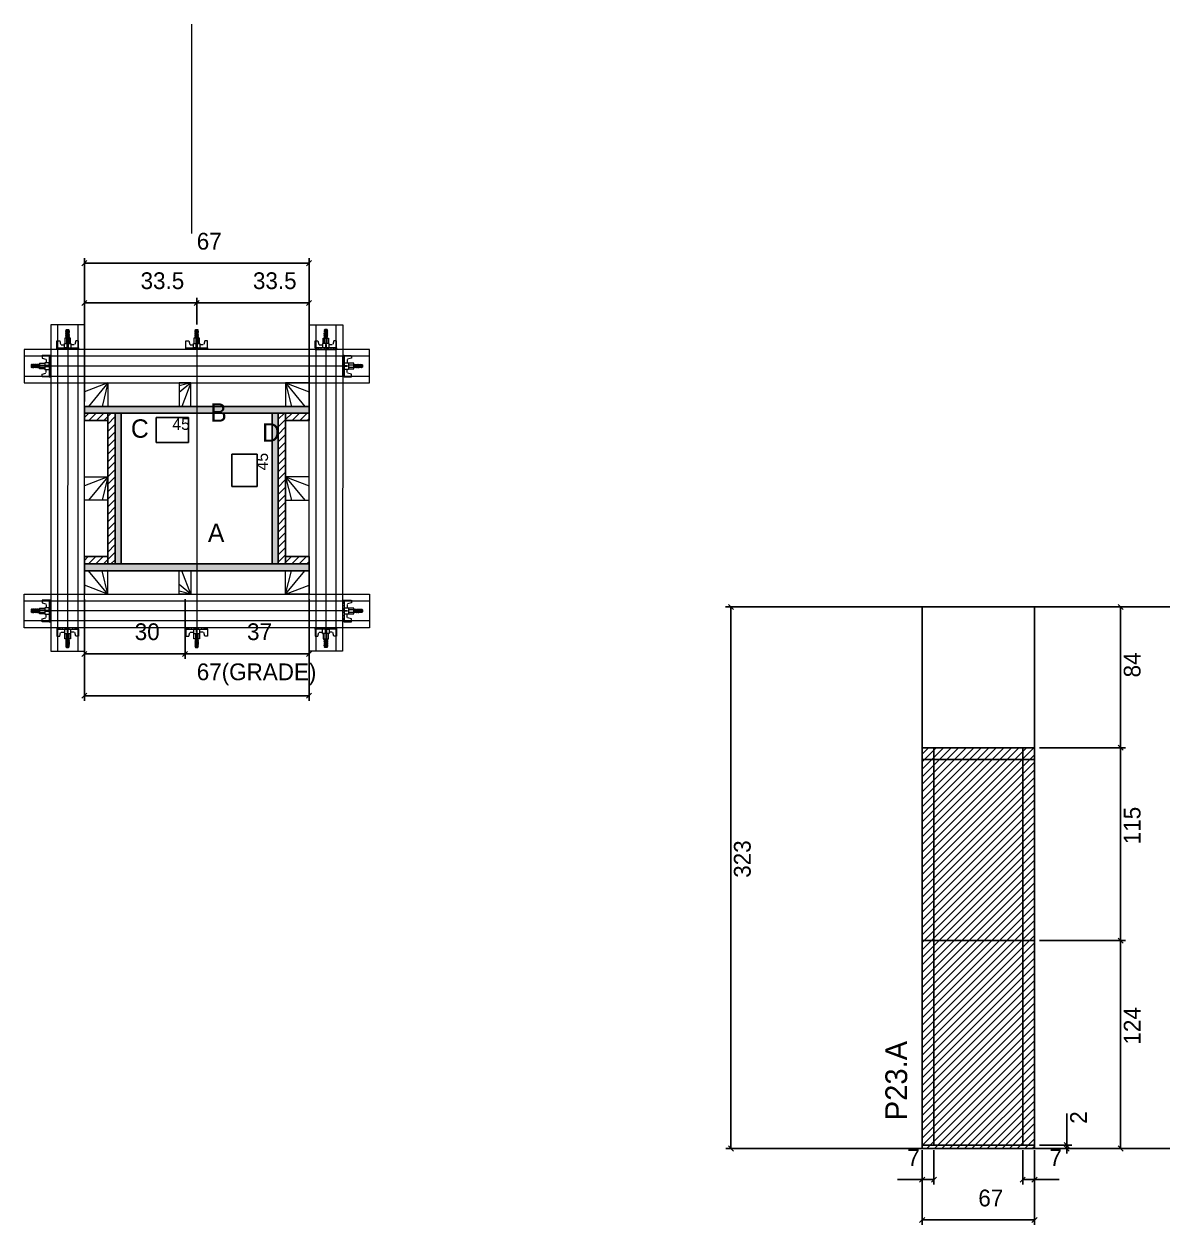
# Model space of a CAD drawing. Header units: metres. Extents: x 6723 to 8047, y 6192 to 6909.
# Drawn here: x 6723 to 7403, y 6192 to 6909 of the extents above; entities that cross this region are included whole.
import ezdxf

# ---------------------------------------------------------------- set-up
doc = ezdxf.new("R2010")
doc.units = ezdxf.units.M
for name, color, linetype in [('CHAPA', 7, 'Continuous'), ('COTA', 7, 'Continuous'), ('Hachura', 7, 'Continuous'), ('Madeira', 7, 'Continuous'), ('NIVEL 2° PAV.', 7, 'Continuous'), ('Nível', 7, 'Continuous'), ('Painéis', 7, 'Continuous'), ('Perfil Metálico', 7, 'Continuous'), ('SARR_2.2x7', 7, 'Continuous'), ('SARRAFO', 7, 'Continuous'), ('Texto Seção', 7, 'Continuous'), ('TEXTO_GERAL', 7, 'Continuous')]:
    doc.layers.add(name, color=color, linetype=linetype)

msp = doc.modelspace()

# ---------------------------------------------------------------- hatches: boundary and pattern name
at = {"layer": 'Hachura'}
h = msp.add_hatch(color=7, dxfattribs=at)
h.dxf.hatch_style = 1
h.paths.add_polyline_path([(6759.42, 6676.67), (6759.42, 6680.67), (6893.42, 6680.67), (6893.42, 6676.67), (6759.42, 6676.67)])
h = msp.add_hatch(color=7, dxfattribs=at)
h.dxf.hatch_style = 1
h.paths.add_polyline_path([(6759.42, 6676.67), (6759.42, 6680.67), (6893.42, 6680.67), (6893.42, 6676.67), (6759.42, 6676.67)])
h = msp.add_hatch(dxfattribs=at)
h.set_pattern_fill('ANSI31')
h.paths.add_polyline_path([(6773.42, 6676.67), (6773.42, 6672.27), (6759.42, 6672.27), (6759.42, 6676.67), (6773.42, 6676.67)])
h = msp.add_hatch(dxfattribs=at)
h.set_pattern_fill('ANSI31')
h.paths.add_polyline_path([(6773.4, 6586.68), (6777.8, 6586.68), (6777.81, 6676.68), (6773.41, 6676.68), (6773.4, 6586.68)])
h = msp.add_hatch(color=7, dxfattribs=at)
h.dxf.hatch_style = 1
h.paths.add_polyline_path([(6781.42, 6676.67), (6777.82, 6676.67), (6777.82, 6586.67), (6781.42, 6586.67), (6781.42, 6676.67)])
h = msp.add_hatch(color=7, dxfattribs=at)
h.dxf.hatch_style = 1
h.paths.add_polyline_path([(6781.42, 6676.67), (6777.82, 6676.67), (6777.82, 6586.67), (6781.42, 6586.67), (6781.42, 6676.67)])
h = msp.add_hatch(color=7, dxfattribs=at)
h.dxf.hatch_style = 1
h.paths.add_polyline_path([(6875.02, 6676.67), (6871.42, 6676.67), (6871.42, 6586.67), (6875.02, 6586.67), (6875.02, 6676.67)])
h = msp.add_hatch(color=7, dxfattribs=at)
h.dxf.hatch_style = 1
h.paths.add_polyline_path([(6875.02, 6676.67), (6871.42, 6676.67), (6871.42, 6586.67), (6875.02, 6586.67), (6875.02, 6676.67)])
h = msp.add_hatch(dxfattribs=at)
h.set_pattern_fill('ANSI31')
h.paths.add_polyline_path([(6879.42, 6586.67), (6875.02, 6586.67), (6875.02, 6676.67), (6879.42, 6676.67), (6879.42, 6586.67)])
h = msp.add_hatch(dxfattribs=at)
h.set_pattern_fill('ANSI31')
h.paths.add_polyline_path([(6879.42, 6676.67), (6879.42, 6672.27), (6893.42, 6672.27), (6893.42, 6676.67), (6879.42, 6676.67)])
h = msp.add_hatch(dxfattribs=at)
h.set_pattern_fill('ANSI31')
h.paths.add_polyline_path([(6773.42, 6586.67), (6773.42, 6591.07), (6759.42, 6591.07), (6759.42, 6586.67), (6773.42, 6586.67)])
h = msp.add_hatch(dxfattribs=at)
h.set_pattern_fill('ANSI31')
h.paths.add_polyline_path([(6879.42, 6586.67), (6879.42, 6591.07), (6893.42, 6591.07), (6893.42, 6586.67), (6879.42, 6586.67)])
h = msp.add_hatch(color=7, dxfattribs=at)
h.dxf.hatch_style = 1
h.paths.add_polyline_path([(6759.42, 6586.67), (6759.42, 6582.67), (6893.42, 6582.67), (6893.42, 6586.67), (6759.42, 6586.67)])
h = msp.add_hatch(color=7, dxfattribs=at)
h.dxf.hatch_style = 1
h.paths.add_polyline_path([(6759.42, 6586.67), (6759.42, 6582.67), (6893.42, 6582.67), (6893.42, 6586.67), (6759.42, 6586.67)])
h = msp.add_hatch(dxfattribs=at)
h.set_pattern_fill('ANSI31')
h.paths.add_polyline_path([(7325.98, 6477.01), (7258.98, 6477.01), (7258.98, 6238.01), (7325.98, 6238.01), (7325.98, 6477.01)])

# ---------------------------------------------------------------- linework, layer by layer
at = {"layer": 'CHAPA', "color": 1, "lineweight": 25}
for points in [[(6759.42, 6676.67), (6759.42, 6680.67), (6893.42, 6680.67), (6893.42, 6676.67)], [(6759.42, 6676.67), (6759.42, 6680.67), (6893.42, 6680.67), (6893.42, 6676.67)], [(6781.42, 6676.67), (6777.82, 6676.67), (6777.82, 6586.67), (6781.42, 6586.67)], [(6781.42, 6676.67), (6777.82, 6676.67), (6777.82, 6586.67), (6781.42, 6586.67)], [(6875.02, 6676.67), (6871.42, 6676.67), (6871.42, 6586.67), (6875.02, 6586.67)], [(6875.02, 6676.67), (6871.42, 6676.67), (6871.42, 6586.67), (6875.02, 6586.67)], [(6759.42, 6586.67), (6759.42, 6582.67), (6893.42, 6582.67), (6893.42, 6586.67)], [(6759.42, 6586.67), (6759.42, 6582.67), (6893.42, 6582.67), (6893.42, 6586.67)]]:
    msp.add_lwpolyline(points, close=True, dxfattribs=at)
at = {"layer": 'COTA', "color": 0, "lineweight": 25}
for p, q in [((6760.92, 6767.58), (6757.92, 6764.58)), ((6891.92, 6764.58), (6894.92, 6767.58)), ((6760.92, 6743.9), (6757.92, 6740.9)), ((6827.92, 6743.9), (6824.92, 6740.9)), ((6824.92, 6740.9), (6827.92, 6743.9)), ((6891.92, 6740.9), (6894.92, 6743.9)), ((7378.8, 6559.51), (7375.8, 6562.51)), ((6760.94, 6534.55), (6757.94, 6531.55)), ((6817.93, 6531.55), (6820.93, 6534.55)), ((6820.93, 6534.55), (6817.93, 6531.55)), ((6891.93, 6531.55), (6894.93, 6534.55)), ((6760.92, 6509.61), (6757.92, 6506.61)), ((6891.92, 6506.61), (6894.92, 6509.61)), ((7378.79, 6475.51), (7375.79, 6478.51)), ((7375.8, 6478.51), (7378.8, 6475.51)), ((7378.79, 6360.51), (7375.79, 6363.51)), ((7375.79, 6363.51), (7378.79, 6360.51)), ((7343.74, 6241.51), (7346.74, 6238.51)), ((7346.74, 6236.51), (7343.74, 6239.51)), ((7375.79, 6239.51), (7378.79, 6236.51)), ((7260.48, 6221), (7257.48, 6218)), ((7264.48, 6218), (7267.48, 6221)), ((7320.48, 6221), (7317.48, 6218)), ((7324.48, 6218), (7327.48, 6221)), ((7260.48, 6196.9), (7257.48, 6193.9)), ((7324.48, 6193.9), (7327.48, 6196.9))]:
    msp.add_line(p, q, dxfattribs=at)
at = {"layer": 'COTA', "color": 241, "lineweight": 25}
for p, q in [((6759.42, 6683.67), (6759.42, 6769.08)), ((6893.42, 6766.08), (6759.42, 6766.08)), ((6893.42, 6683.67), (6893.42, 6769.08)), ((6759.42, 6717.67), (6759.42, 6745.4)), ((6759.42, 6742.4), (6826.42, 6742.4)), ((6826.42, 6729.47), (6826.42, 6745.4)), ((6826.42, 6729.47), (6826.42, 6745.4)), ((6893.42, 6742.4), (6826.42, 6742.4)), ((6893.42, 6717.67), (6893.42, 6745.4)), ((6759.42, 6565.67), (6759.42, 6505.11)), ((6759.44, 6565.66), (6759.44, 6530.05)), ((6819.43, 6565.66), (6819.43, 6530.05)), ((6819.43, 6565.66), (6819.43, 6530.05)), ((6893.42, 6565.67), (6893.42, 6505.11)), ((6893.43, 6565.66), (6893.43, 6530.05)), ((7325.98, 6561.01), (7258.98, 6561.01)), ((7258.98, 6477.01), (7258.98, 6561.01)), ((7325.98, 6477.01), (7325.98, 6561.01)), ((6759.44, 6533.05), (6819.43, 6533.05)), ((6819.43, 6533.05), (6893.43, 6533.05)), ((6893.42, 6508.11), (6759.42, 6508.11))]:
    msp.add_line(p, q, dxfattribs=at)
at = {"layer": 'COTA', "color": 180, "lineweight": 25}
for p, q in [((6821.53, 6674.13), (6802.2, 6674.13)), ((6802.2, 6674.13), (6802.2, 6659.13)), ((6821.53, 6659.13), (6821.53, 6674.13)), ((6802.2, 6659.13), (6821.53, 6659.13)), ((6862.42, 6652.19), (6847.42, 6652.19)), ((6847.42, 6652.19), (6847.42, 6632.86)), ((6862.42, 6632.86), (6862.42, 6652.19)), ((6847.42, 6632.86), (6862.42, 6632.86))]:
    msp.add_line(p, q, dxfattribs=at)
at = {"layer": 'COTA', "color": 4, "lineweight": 25}
for p, q in [((7328.98, 6561.01), (7380.3, 6561.01)), ((7377.3, 6477.01), (7377.3, 6561.01)), ((7328.98, 6477.01), (7380.29, 6477.01)), ((7328.98, 6477.01), (7380.3, 6477.01)), ((7377.29, 6362.01), (7377.29, 6477.01)), ((7328.98, 6362.01), (7380.29, 6362.01)), ((7328.98, 6362.01), (7380.29, 6362.01)), ((7377.29, 6238.01), (7377.29, 6362.01)), ((7345.24, 6240.01), (7345.24, 6258.81)), ((7328.98, 6240.01), (7348.24, 6240.01)), ((7345.24, 6238.01), (7345.24, 6240.01)), ((7258.98, 6237.01), (7258.98, 6192.4)), ((7258.98, 6235.01), (7258.98, 6216.5)), ((7265.98, 6237.01), (7265.98, 6216.5)), ((7318.98, 6237.01), (7318.98, 6216.5)), ((7325.98, 6237.01), (7325.98, 6192.4)), ((7325.98, 6235.01), (7325.98, 6216.5)), ((7328.98, 6238.01), (7348.24, 6238.01)), ((7328.98, 6238.01), (7380.29, 6238.01)), ((7345.24, 6238.01), (7345.24, 6235.01)), ((7258.98, 6219.5), (7244.25, 6219.5)), ((7265.98, 6219.5), (7258.98, 6219.5)), ((7318.98, 6219.5), (7325.98, 6219.5)), ((7325.98, 6219.5), (7340.71, 6219.5)), ((7325.98, 6195.4), (7258.98, 6195.4))]:
    msp.add_line(p, q, dxfattribs=at)
at = {"layer": 'Hachura', "color": 0, "lineweight": 9}
for p, q in [((6748.42, 6726.15), (6748.74, 6726.47)), ((6748.74, 6726.47), (6750.03, 6726.47)), ((6750.35, 6726.15), (6750.03, 6726.47)), ((6825.38, 6726.15), (6825.7, 6726.47)), ((6825.7, 6726.47), (6826.99, 6726.47)), ((6827.32, 6726.15), (6826.99, 6726.47)), ((6902.48, 6726.15), (6902.8, 6726.47)), ((6904.09, 6726.47), (6902.8, 6726.47)), ((6904.42, 6726.15), (6904.09, 6726.47)), ((6743, 6719.83), (6744.68, 6719.83)), ((6743, 6714.67), (6743, 6719.81)), ((6744.68, 6719.83), (6745.26, 6717.62)), ((6751.13, 6721.38), (6747.77, 6721.38)), ((6747.77, 6721.38), (6747.77, 6718.15)), ((6751.13, 6721.31), (6747.77, 6721.31)), ((6750.45, 6724.42), (6748.31, 6725.49)), ((6750.45, 6723.26), (6748.31, 6724.33)), ((6750.45, 6722.1), (6748.31, 6723.17)), ((6749.58, 6721.38), (6748.31, 6722.01)), ((6748.35, 6725.74), (6750.51, 6724.65)), ((6748.35, 6724.58), (6750.51, 6723.49)), ((6748.35, 6723.41), (6750.51, 6722.33)), ((6748.42, 6725.83), (6748.42, 6726.15)), ((6750.35, 6726.15), (6748.42, 6726.15)), ((6748.42, 6725.83), (6750.35, 6724.86)), ((6748.42, 6725.83), (6750.35, 6724.86)), ((6748.42, 6724.67), (6748.42, 6725.31)), ((6750.35, 6724.35), (6748.42, 6725.31)), ((6748.42, 6724.67), (6750.35, 6723.7)), ((6748.42, 6723.51), (6748.42, 6724.15)), ((6750.35, 6723.18), (6748.42, 6724.15)), ((6748.42, 6723.94), (6748.42, 6724.15)), ((6748.42, 6723.51), (6750.35, 6722.54)), ((6748.42, 6722.35), (6748.42, 6722.99)), ((6750.35, 6722.02), (6748.42, 6722.99)), ((6748.42, 6722.35), (6750.35, 6721.38)), ((6749.32, 6721.38), (6748.42, 6721.83)), ((6748.42, 6721.38), (6748.42, 6721.83)), ((6748.81, 6721.38), (6748.81, 6718.15)), ((6750.35, 6725.51), (6749.06, 6726.15)), ((6750.45, 6725.59), (6749.32, 6726.15)), ((6749.84, 6726.15), (6750.51, 6725.81)), ((6750.1, 6726.15), (6750.35, 6726.02)), ((6750.35, 6725.51), (6750.35, 6724.86)), ((6750.35, 6723.7), (6750.35, 6724.35)), ((6750.35, 6722.97), (6750.35, 6723.18)), ((6750.35, 6722.97), (6750.35, 6722.54)), ((6750.35, 6722.02), (6750.35, 6721.38)), ((6750.35, 6721.38), (6750.35, 6718.15)), ((6751.13, 6718.15), (6751.13, 6721.38)), ((6754.22, 6719.83), (6753.64, 6717.62)), ((6755.9, 6719.83), (6754.22, 6719.83)), ((6755.9, 6715.57), (6755.9, 6719.83)), ((6819.97, 6719.83), (6821.64, 6719.83)), ((6819.97, 6714.67), (6819.97, 6719.81)), ((6821.64, 6719.83), (6822.22, 6717.62)), ((6828.09, 6721.38), (6824.74, 6721.38)), ((6824.74, 6721.38), (6824.74, 6718.16)), ((6828.09, 6721.31), (6824.74, 6721.31)), ((6827.42, 6724.43), (6825.28, 6725.5)), ((6827.42, 6723.27), (6825.28, 6724.34)), ((6827.42, 6722.11), (6825.28, 6723.18)), ((6826.54, 6721.38), (6825.28, 6722.02)), ((6825.31, 6725.74), (6827.48, 6724.66)), ((6825.31, 6724.58), (6827.48, 6723.5)), ((6825.31, 6723.42), (6827.48, 6722.33)), ((6825.38, 6725.83), (6825.38, 6726.15)), ((6827.32, 6726.15), (6825.38, 6726.15)), ((6825.38, 6725.83), (6827.32, 6724.86)), ((6825.38, 6725.83), (6827.32, 6724.86)), ((6825.38, 6724.67), (6825.38, 6725.32)), ((6827.32, 6724.35), (6825.38, 6725.32)), ((6825.38, 6724.67), (6827.32, 6723.7)), ((6825.38, 6723.51), (6825.38, 6724.15)), ((6827.32, 6723.19), (6825.38, 6724.15)), ((6825.38, 6723.94), (6825.38, 6724.15)), ((6825.38, 6723.51), (6827.32, 6722.54)), ((6825.38, 6722.35), (6825.38, 6722.99)), ((6827.32, 6722.03), (6825.38, 6722.99)), ((6825.38, 6722.35), (6827.32, 6721.38)), ((6826.29, 6721.38), (6825.38, 6721.83)), ((6825.38, 6721.38), (6825.38, 6721.83)), ((6825.77, 6721.38), (6825.77, 6718.16)), ((6827.32, 6725.51), (6826.03, 6726.15)), ((6827.42, 6725.59), (6826.29, 6726.15)), ((6826.8, 6726.15), (6827.48, 6725.82)), ((6827.06, 6726.15), (6827.32, 6726.03)), ((6827.32, 6725.51), (6827.32, 6724.86)), ((6827.32, 6723.7), (6827.32, 6724.35)), ((6827.32, 6722.98), (6827.32, 6723.19)), ((6827.32, 6722.98), (6827.32, 6722.54)), ((6827.32, 6722.03), (6827.32, 6721.38)), ((6827.32, 6721.38), (6827.32, 6718.16)), ((6828.09, 6718.16), (6828.09, 6721.38)), ((6831.19, 6719.83), (6830.61, 6717.62)), ((6832.86, 6719.83), (6831.19, 6719.83)), ((6832.86, 6715.58), (6832.86, 6719.83)), ((6896.93, 6715.57), (6896.93, 6719.83)), ((6896.93, 6719.83), (6898.61, 6719.83)), ((6898.61, 6719.83), (6899.19, 6717.62)), ((6901.71, 6721.38), (6905.06, 6721.38)), ((6901.71, 6718.15), (6901.71, 6721.38)), ((6901.71, 6721.31), (6905.06, 6721.31)), ((6903, 6726.15), (6902.32, 6725.81)), ((6904.49, 6725.74), (6902.32, 6724.65)), ((6904.49, 6724.58), (6902.32, 6723.49)), ((6904.49, 6723.41), (6902.32, 6722.33)), ((6902.38, 6725.59), (6903.51, 6726.15)), ((6902.38, 6724.42), (6904.52, 6725.49)), ((6902.38, 6723.26), (6904.52, 6724.33)), ((6902.38, 6722.1), (6904.52, 6723.17)), ((6902.74, 6726.15), (6902.48, 6726.02)), ((6902.48, 6725.51), (6903.77, 6726.15)), ((6902.48, 6726.15), (6904.42, 6726.15)), ((6904.41, 6725.83), (6902.48, 6724.86)), ((6904.41, 6725.83), (6902.48, 6724.86)), ((6902.48, 6725.51), (6902.48, 6724.86)), ((6902.48, 6724.35), (6904.41, 6725.31)), ((6904.41, 6724.67), (6902.48, 6723.7)), ((6902.48, 6723.7), (6902.48, 6724.35)), ((6902.48, 6723.18), (6904.41, 6724.15)), ((6904.41, 6723.51), (6902.48, 6722.54)), ((6902.48, 6722.97), (6902.48, 6723.18)), ((6902.48, 6722.02), (6904.41, 6722.99)), ((6902.48, 6722.97), (6902.48, 6722.54)), ((6904.41, 6722.35), (6902.48, 6721.38)), ((6902.48, 6722.02), (6902.48, 6721.38)), ((6902.48, 6721.38), (6902.48, 6718.15)), ((6903.25, 6721.38), (6904.52, 6722.01)), ((6903.51, 6721.38), (6904.41, 6721.83)), ((6904.03, 6721.38), (6904.03, 6718.15)), ((6904.41, 6725.83), (6904.41, 6726.15)), ((6904.41, 6724.67), (6904.41, 6725.31)), ((6904.41, 6723.51), (6904.41, 6724.15)), ((6904.41, 6723.94), (6904.41, 6724.15)), ((6904.41, 6722.35), (6904.41, 6722.99)), ((6904.41, 6721.38), (6904.41, 6721.83)), ((6905.06, 6721.38), (6905.06, 6718.15)), ((6908.16, 6719.83), (6907.57, 6717.62)), ((6909.83, 6719.83), (6908.16, 6719.83)), ((6909.83, 6714.67), (6909.83, 6719.81)), ((6743, 6715.57), (6755.9, 6715.57)), ((6743, 6715.57), (6748.16, 6715.57)), ((6755.9, 6714.67), (6743, 6714.67)), ((6743.14, 6715.59), (6743.14, 6714.67)), ((6743.35, 6715.59), (6743.35, 6714.67)), ((6743.69, 6715.59), (6743.69, 6714.67)), ((6744.15, 6715.59), (6744.15, 6714.67)), ((6745, 6715.59), (6745, 6714.67)), ((6745.57, 6717.38), (6747.52, 6717.38)), ((6746.41, 6715.59), (6746.41, 6714.67)), ((6754.95, 6714.67), (6747.13, 6714.67)), ((6747.52, 6718.15), (6751.39, 6718.15)), ((6747.52, 6715.57), (6747.52, 6718.15)), ((6749.45, 6715.57), (6747.52, 6715.57)), ((6748.16, 6715.57), (6748.81, 6715.57)), ((6748.49, 6715.25), (6748.49, 6715.47)), ((6748.49, 6714.82), (6748.49, 6715.25)), ((6749.14, 6715.57), (6749.14, 6717.57)), ((6749.45, 6715.57), (6749.45, 6714.67)), ((6749.65, 6717.57), (6749.65, 6715.57)), ((6750.43, 6715.45), (6750.43, 6715.01)), ((6751.39, 6718.15), (6751.13, 6718.15)), ((6751.39, 6718.15), (6751.13, 6718.15)), ((6753.33, 6717.38), (6751.38, 6717.38)), ((6751.39, 6718.15), (6751.39, 6715.57)), ((6752.48, 6715.59), (6752.48, 6714.67)), ((6753.91, 6715.59), (6753.91, 6714.67)), ((6754.75, 6715.59), (6754.75, 6714.67)), ((6755.21, 6715.59), (6755.21, 6714.67)), ((6755.55, 6715.59), (6755.55, 6714.67)), ((6755.76, 6715.59), (6755.76, 6714.67)), ((6755.9, 6715.57), (6755.9, 6714.67)), ((6819.97, 6715.58), (6832.86, 6715.58)), ((6819.97, 6715.58), (6825.13, 6715.58)), ((6832.86, 6714.67), (6819.97, 6714.67)), ((6820.11, 6715.6), (6820.11, 6714.67)), ((6820.32, 6715.6), (6820.32, 6714.67)), ((6820.65, 6715.6), (6820.65, 6714.67)), ((6821.12, 6715.6), (6821.12, 6714.67)), ((6821.96, 6715.6), (6821.96, 6714.67)), ((6822.54, 6717.38), (6824.48, 6717.38)), ((6823.38, 6715.6), (6823.38, 6714.67)), ((6831.91, 6714.67), (6824.1, 6714.67)), ((6824.48, 6718.16), (6828.35, 6718.16)), ((6824.48, 6715.58), (6824.48, 6718.16)), ((6826.41, 6715.58), (6824.48, 6715.58)), ((6825.13, 6715.58), (6825.77, 6715.58)), ((6825.46, 6715.26), (6825.46, 6715.47)), ((6825.46, 6714.82), (6825.46, 6715.26)), ((6826.1, 6715.58), (6826.1, 6717.58)), ((6826.41, 6715.58), (6826.41, 6714.67)), ((6826.62, 6717.58), (6826.62, 6715.58)), ((6827.39, 6715.45), (6827.39, 6715.02)), ((6828.35, 6718.16), (6828.09, 6718.16)), ((6828.35, 6718.16), (6828.09, 6718.16)), ((6828.35, 6718.16), (6828.35, 6715.58)), ((6830.29, 6717.38), (6828.35, 6717.38)), ((6829.44, 6715.6), (6829.44, 6714.67)), ((6830.87, 6715.6), (6830.87, 6714.67)), ((6831.72, 6715.6), (6831.72, 6714.67)), ((6832.18, 6715.6), (6832.18, 6714.67)), ((6832.52, 6715.6), (6832.52, 6714.67)), ((6832.73, 6715.6), (6832.73, 6714.67)), ((6832.86, 6715.58), (6832.86, 6714.67)), ((6909.83, 6715.57), (6896.93, 6715.57)), ((6896.93, 6715.57), (6896.93, 6714.67)), ((6896.93, 6714.67), (6909.83, 6714.67)), ((6897.07, 6715.59), (6897.07, 6714.67)), ((6897.28, 6715.59), (6897.28, 6714.67)), ((6897.62, 6715.59), (6897.62, 6714.67)), ((6897.89, 6714.67), (6905.7, 6714.67)), ((6898.08, 6715.59), (6898.08, 6714.67)), ((6898.92, 6715.59), (6898.92, 6714.67)), ((6899.5, 6717.38), (6901.45, 6717.38)), ((6900.36, 6715.59), (6900.36, 6714.67)), ((6905.32, 6718.15), (6901.45, 6718.15)), ((6901.45, 6718.15), (6901.45, 6715.57)), ((6901.45, 6718.15), (6901.71, 6718.15)), ((6901.45, 6718.15), (6901.71, 6718.15)), ((6902.41, 6715.45), (6902.41, 6715.01)), ((6903.18, 6717.57), (6903.18, 6715.57)), ((6903.38, 6715.57), (6905.32, 6715.57)), ((6903.39, 6715.57), (6903.39, 6714.67)), ((6903.7, 6715.57), (6903.7, 6717.57)), ((6904.67, 6715.57), (6904.03, 6715.57)), ((6904.34, 6715.25), (6904.34, 6715.47)), ((6904.34, 6714.82), (6904.34, 6715.25)), ((6909.83, 6715.57), (6904.67, 6715.57)), ((6905.32, 6715.57), (6905.32, 6718.15)), ((6907.26, 6717.38), (6905.32, 6717.38)), ((6906.42, 6715.59), (6906.42, 6714.67)), ((6907.84, 6715.59), (6907.84, 6714.67)), ((6908.68, 6715.59), (6908.68, 6714.67)), ((6909.14, 6715.59), (6909.14, 6714.67)), ((6909.48, 6715.59), (6909.48, 6714.67)), ((6909.69, 6715.59), (6909.69, 6714.67)), ((6727.91, 6705.7), (6727.59, 6705.38)), ((6727.59, 6705.38), (6727.59, 6704.09)), ((6728.24, 6705.7), (6727.91, 6705.7)), ((6727.91, 6703.77), (6727.91, 6705.7)), ((6728.56, 6703.76), (6727.91, 6705.05)), ((6728.24, 6705.7), (6729.2, 6703.76)), ((6728.24, 6705.7), (6729.2, 6703.76)), ((6728.33, 6705.77), (6729.41, 6703.61)), ((6729.64, 6703.66), (6728.57, 6705.81)), ((6729.4, 6705.7), (6728.75, 6705.7)), ((6729.72, 6703.76), (6728.75, 6705.7)), ((6729.4, 6705.7), (6730.36, 6703.76)), ((6729.49, 6705.77), (6730.57, 6703.61)), ((6730.8, 6703.66), (6729.73, 6705.81)), ((6730.56, 6705.7), (6729.91, 6705.7)), ((6730.88, 6703.76), (6729.91, 6705.7)), ((6730.12, 6705.7), (6729.91, 6705.7)), ((6730.56, 6705.7), (6731.52, 6703.76)), ((6730.65, 6705.77), (6731.73, 6703.61)), ((6731.96, 6703.66), (6730.89, 6705.81)), ((6731.72, 6705.7), (6731.07, 6705.7)), ((6732.04, 6703.76), (6731.07, 6705.7)), ((6731.72, 6705.7), (6732.69, 6703.76)), ((6732.69, 6704.54), (6732.05, 6705.81)), ((6732.69, 6704.8), (6732.23, 6705.7)), ((6732.69, 6705.7), (6732.23, 6705.7)), ((6732.69, 6702.99), (6732.69, 6706.34)), ((6732.69, 6706.34), (6735.91, 6706.34)), ((6732.69, 6705.31), (6735.91, 6705.31)), ((6732.75, 6702.99), (6732.75, 6706.34)), ((6734.23, 6711.12), (6734.23, 6709.44)), ((6734.23, 6709.44), (6736.44, 6708.86)), ((6739.39, 6711.11), (6734.26, 6711.11)), ((6735.91, 6706.6), (6735.91, 6702.73)), ((6738.49, 6706.6), (6735.91, 6706.6)), ((6738.49, 6704.98), (6736.49, 6704.98)), ((6736.68, 6708.55), (6736.68, 6706.6)), ((6738.47, 6710.98), (6739.4, 6710.98)), ((6738.47, 6710.76), (6739.4, 6710.76)), ((6738.47, 6710.43), (6739.4, 6710.43)), ((6738.47, 6709.96), (6739.4, 6709.96)), ((6738.47, 6709.12), (6739.4, 6709.12)), ((6738.47, 6707.71), (6739.4, 6707.71)), ((6738.49, 6711.12), (6738.49, 6698.22)), ((6738.49, 6711.12), (6738.49, 6705.96)), ((6738.49, 6704.67), (6738.49, 6706.6)), ((6738.49, 6705.96), (6738.49, 6705.31)), ((6738.81, 6705.63), (6738.6, 6705.63)), ((6739.24, 6705.63), (6738.81, 6705.63)), ((6739.39, 6698.22), (6739.39, 6711.11)), ((6739.39, 6699.17), (6739.39, 6706.99)), ((6913.44, 6698.22), (6913.44, 6711.11)), ((6913.44, 6711.11), (6918.58, 6711.11)), ((6914.36, 6710.97), (6913.44, 6710.97)), ((6914.36, 6710.76), (6913.44, 6710.76)), ((6914.36, 6710.43), (6913.44, 6710.43)), ((6914.36, 6709.96), (6913.44, 6709.96)), ((6914.36, 6709.12), (6913.44, 6709.12)), ((6914.36, 6707.71), (6913.44, 6707.71)), ((6913.44, 6699.17), (6913.44, 6706.98)), ((6913.59, 6705.62), (6914.02, 6705.62)), ((6914.02, 6705.62), (6914.24, 6705.62)), ((6914.34, 6711.11), (6914.34, 6698.22)), ((6914.34, 6711.11), (6914.34, 6705.96)), ((6914.34, 6704.67), (6914.34, 6706.6)), ((6914.34, 6706.6), (6916.92, 6706.6)), ((6914.34, 6705.96), (6914.34, 6705.31)), ((6914.34, 6704.98), (6916.34, 6704.98)), ((6916.15, 6708.54), (6916.15, 6706.6)), ((6918.6, 6709.44), (6916.39, 6708.86)), ((6916.92, 6706.6), (6916.92, 6702.73)), ((6920.15, 6706.34), (6916.92, 6706.34)), ((6920.15, 6705.31), (6916.92, 6705.31)), ((6918.6, 6711.11), (6918.6, 6709.44)), ((6920.08, 6702.99), (6920.08, 6706.34)), ((6920.15, 6702.99), (6920.15, 6706.34)), ((6920.15, 6704.54), (6920.78, 6705.8)), ((6921.12, 6705.7), (6920.15, 6703.76)), ((6920.15, 6704.79), (6920.6, 6705.7)), ((6920.15, 6705.7), (6920.6, 6705.7)), ((6920.79, 6703.76), (6921.76, 6705.7)), ((6920.87, 6703.66), (6921.94, 6705.8)), ((6922.18, 6705.77), (6921.1, 6703.6)), ((6921.12, 6705.7), (6921.76, 6705.7)), ((6922.28, 6705.7), (6921.31, 6703.76)), ((6921.95, 6703.76), (6922.92, 6705.7)), ((6922.03, 6703.66), (6923.1, 6705.8)), ((6923.34, 6705.77), (6922.26, 6703.6)), ((6922.28, 6705.7), (6922.92, 6705.7)), ((6923.44, 6705.7), (6922.47, 6703.76)), ((6922.71, 6705.7), (6922.92, 6705.7)), ((6923.12, 6703.76), (6924.08, 6705.7)), ((6923.19, 6703.66), (6924.26, 6705.8)), ((6924.51, 6705.77), (6923.42, 6703.6)), ((6923.44, 6705.7), (6924.08, 6705.7)), ((6924.6, 6705.7), (6923.63, 6703.76)), ((6924.6, 6705.7), (6923.63, 6703.76)), ((6924.28, 6703.76), (6924.92, 6705.05)), ((6924.6, 6705.7), (6924.92, 6705.7)), ((6924.92, 6705.7), (6925.24, 6705.38)), ((6924.92, 6703.76), (6924.92, 6705.7)), ((6925.24, 6705.38), (6925.24, 6704.09)), ((6727.91, 6703.77), (6727.59, 6704.09)), ((6728.48, 6703.66), (6727.91, 6704.8)), ((6727.91, 6704.28), (6728.25, 6703.61)), ((6727.91, 6704.02), (6728.04, 6703.76)), ((6728.56, 6703.76), (6729.2, 6703.76)), ((6730.36, 6703.76), (6729.72, 6703.76)), ((6731.09, 6703.76), (6730.88, 6703.76)), ((6731.09, 6703.76), (6731.52, 6703.76)), ((6732.04, 6703.76), (6732.69, 6703.76)), ((6732.69, 6703.76), (6735.91, 6703.76)), ((6735.91, 6702.99), (6732.69, 6702.99)), ((6734.23, 6699.89), (6736.44, 6700.48)), ((6734.23, 6698.22), (6734.23, 6699.89)), ((6738.49, 6698.22), (6734.23, 6698.22)), ((6735.91, 6702.73), (6735.91, 6702.99)), ((6735.91, 6702.73), (6735.91, 6702.99)), ((6735.91, 6702.73), (6738.49, 6702.73)), ((6736.49, 6704.46), (6738.49, 6704.46)), ((6736.68, 6700.79), (6736.68, 6702.74)), ((6738.47, 6701.64), (6739.39, 6701.64)), ((6738.47, 6700.21), (6739.4, 6700.21)), ((6738.47, 6699.37), (6739.4, 6699.37)), ((6738.47, 6698.9), (6739.4, 6698.9)), ((6738.47, 6698.57), (6739.4, 6698.57)), ((6738.47, 6698.36), (6739.4, 6698.36)), ((6738.49, 6704.67), (6739.39, 6704.67)), ((6738.49, 6698.22), (6739.39, 6698.22)), ((6738.62, 6703.69), (6739.05, 6703.69)), ((6914.34, 6704.67), (6913.44, 6704.67)), ((6914.36, 6701.64), (6913.44, 6701.64)), ((6914.36, 6700.21), (6913.44, 6700.21)), ((6914.36, 6699.36), (6913.44, 6699.36)), ((6914.36, 6698.9), (6913.44, 6698.9)), ((6914.36, 6698.56), (6913.44, 6698.56)), ((6914.36, 6698.35), (6913.44, 6698.35)), ((6914.34, 6698.22), (6913.44, 6698.22)), ((6914.22, 6703.69), (6913.78, 6703.69)), ((6916.34, 6704.46), (6914.34, 6704.46)), ((6916.92, 6702.73), (6914.34, 6702.73)), ((6914.34, 6698.22), (6918.6, 6698.22)), ((6916.15, 6700.79), (6916.15, 6702.73)), ((6918.6, 6699.89), (6916.39, 6700.47)), ((6920.15, 6703.76), (6916.92, 6703.76)), ((6916.92, 6702.99), (6920.15, 6702.99)), ((6916.92, 6702.73), (6916.92, 6702.99)), ((6916.92, 6702.73), (6916.92, 6702.99)), ((6918.6, 6698.22), (6918.6, 6699.89)), ((6920.79, 6703.76), (6920.15, 6703.76)), ((6921.74, 6703.76), (6921.31, 6703.76)), ((6921.74, 6703.76), (6921.95, 6703.76)), ((6922.47, 6703.76), (6923.12, 6703.76)), ((6924.28, 6703.76), (6923.63, 6703.76)), ((6924.36, 6703.66), (6924.92, 6704.79)), ((6924.92, 6704.28), (6924.58, 6703.6)), ((6924.92, 6704.02), (6924.79, 6703.76)), ((6924.92, 6703.76), (6925.24, 6704.09)), ((6734.23, 6565.12), (6734.23, 6563.44)), ((6734.23, 6563.44), (6736.44, 6562.86)), ((6739.39, 6565.11), (6734.26, 6565.11)), ((6736.68, 6562.55), (6736.68, 6560.6)), ((6738.47, 6564.98), (6739.4, 6564.98)), ((6738.47, 6564.76), (6739.4, 6564.76)), ((6738.47, 6564.43), (6739.4, 6564.43)), ((6738.47, 6563.96), (6739.4, 6563.96)), ((6738.47, 6563.12), (6739.4, 6563.12)), ((6738.47, 6561.71), (6739.4, 6561.71)), ((6738.49, 6565.12), (6738.49, 6552.22)), ((6738.49, 6565.12), (6738.49, 6559.96)), ((6739.39, 6552.22), (6739.39, 6565.11)), ((6913.44, 6552.22), (6913.44, 6565.11)), ((6913.44, 6565.11), (6918.58, 6565.11)), ((6914.36, 6564.97), (6913.44, 6564.97)), ((6914.36, 6564.76), (6913.44, 6564.76)), ((6914.36, 6564.43), (6913.44, 6564.43)), ((6914.36, 6563.96), (6913.44, 6563.96)), ((6914.36, 6563.12), (6913.44, 6563.12)), ((6914.36, 6561.71), (6913.44, 6561.71)), ((6914.34, 6565.11), (6914.34, 6552.22)), ((6914.34, 6565.11), (6914.34, 6559.96)), ((6916.15, 6562.54), (6916.15, 6560.6)), ((6918.6, 6563.44), (6916.39, 6562.86)), ((6918.6, 6565.11), (6918.6, 6563.44)), ((6727.91, 6559.7), (6727.59, 6559.38)), ((6727.59, 6559.38), (6727.59, 6558.09)), ((6727.91, 6557.77), (6727.59, 6558.09)), ((6728.24, 6559.7), (6727.91, 6559.7)), ((6727.91, 6557.77), (6727.91, 6559.7)), ((6728.56, 6557.76), (6727.91, 6559.05)), ((6728.48, 6557.66), (6727.91, 6558.8)), ((6727.91, 6558.28), (6728.25, 6557.61)), ((6727.91, 6558.02), (6728.04, 6557.76)), ((6728.24, 6559.7), (6729.2, 6557.76)), ((6728.24, 6559.7), (6729.2, 6557.76)), ((6728.33, 6559.77), (6729.41, 6557.61)), ((6728.56, 6557.76), (6729.2, 6557.76)), ((6729.64, 6557.66), (6728.57, 6559.81)), ((6729.4, 6559.7), (6728.75, 6559.7)), ((6729.72, 6557.76), (6728.75, 6559.7)), ((6729.4, 6559.7), (6730.36, 6557.76)), ((6729.49, 6559.77), (6730.57, 6557.61)), ((6730.36, 6557.76), (6729.72, 6557.76)), ((6730.8, 6557.66), (6729.73, 6559.81)), ((6730.56, 6559.7), (6729.91, 6559.7)), ((6730.88, 6557.76), (6729.91, 6559.7)), ((6730.12, 6559.7), (6729.91, 6559.7)), ((6730.56, 6559.7), (6731.52, 6557.76)), ((6730.65, 6559.77), (6731.73, 6557.61)), ((6731.09, 6557.76), (6730.88, 6557.76)), ((6731.96, 6557.66), (6730.89, 6559.81)), ((6731.72, 6559.7), (6731.07, 6559.7)), ((6732.04, 6557.76), (6731.07, 6559.7)), ((6731.09, 6557.76), (6731.52, 6557.76)), ((6731.72, 6559.7), (6732.69, 6557.76)), ((6732.04, 6557.76), (6732.69, 6557.76)), ((6732.69, 6558.54), (6732.05, 6559.81)), ((6732.69, 6558.8), (6732.23, 6559.7)), ((6732.69, 6559.7), (6732.23, 6559.7)), ((6732.69, 6556.99), (6732.69, 6560.34)), ((6732.69, 6560.34), (6735.91, 6560.34)), ((6732.69, 6559.31), (6735.91, 6559.31)), ((6732.69, 6557.76), (6735.91, 6557.76)), ((6735.91, 6556.99), (6732.69, 6556.99)), ((6732.75, 6556.99), (6732.75, 6560.34)), ((6734.23, 6553.89), (6736.44, 6554.48)), ((6735.91, 6560.6), (6735.91, 6556.73)), ((6738.49, 6560.6), (6735.91, 6560.6)), ((6735.91, 6556.73), (6735.91, 6556.99)), ((6735.91, 6556.73), (6735.91, 6556.99)), ((6735.91, 6556.73), (6738.49, 6556.73)), ((6738.49, 6558.98), (6736.49, 6558.98)), ((6736.49, 6558.46), (6738.49, 6558.46)), ((6736.68, 6554.79), (6736.68, 6556.74)), ((6738.47, 6555.64), (6739.39, 6555.64)), ((6738.49, 6558.67), (6738.49, 6560.6)), ((6738.49, 6559.96), (6738.49, 6559.31)), ((6738.49, 6558.67), (6739.39, 6558.67)), ((6738.81, 6559.63), (6738.6, 6559.63)), ((6738.62, 6557.69), (6739.05, 6557.69)), ((6739.24, 6559.63), (6738.81, 6559.63)), ((6739.39, 6553.17), (6739.39, 6560.99)), ((6913.44, 6553.17), (6913.44, 6560.98)), ((6914.34, 6558.67), (6913.44, 6558.67)), ((6914.36, 6555.64), (6913.44, 6555.64)), ((6913.59, 6559.62), (6914.02, 6559.62)), ((6914.22, 6557.69), (6913.78, 6557.69)), ((6914.02, 6559.62), (6914.24, 6559.62)), ((6914.34, 6558.67), (6914.34, 6560.6)), ((6914.34, 6560.6), (6916.92, 6560.6)), ((6914.34, 6559.96), (6914.34, 6559.31)), ((6914.34, 6558.98), (6916.34, 6558.98)), ((6916.34, 6558.46), (6914.34, 6558.46)), ((6916.92, 6556.73), (6914.34, 6556.73)), ((6916.15, 6554.79), (6916.15, 6556.73)), ((6918.6, 6553.89), (6916.39, 6554.47)), ((6916.92, 6560.6), (6916.92, 6556.73)), ((6920.15, 6560.34), (6916.92, 6560.34)), ((6920.15, 6559.31), (6916.92, 6559.31)), ((6920.15, 6557.76), (6916.92, 6557.76)), ((6916.92, 6556.99), (6920.15, 6556.99)), ((6916.92, 6556.73), (6916.92, 6556.99)), ((6916.92, 6556.73), (6916.92, 6556.99)), ((6920.08, 6556.99), (6920.08, 6560.34)), ((6920.15, 6556.99), (6920.15, 6560.34)), ((6920.15, 6558.54), (6920.78, 6559.8)), ((6921.12, 6559.7), (6920.15, 6557.76)), ((6920.15, 6558.79), (6920.6, 6559.7)), ((6920.15, 6559.7), (6920.6, 6559.7)), ((6920.79, 6557.76), (6920.15, 6557.76)), ((6920.79, 6557.76), (6921.76, 6559.7)), ((6920.87, 6557.66), (6921.94, 6559.8)), ((6922.18, 6559.77), (6921.1, 6557.6)), ((6921.12, 6559.7), (6921.76, 6559.7)), ((6922.28, 6559.7), (6921.31, 6557.76)), ((6921.74, 6557.76), (6921.31, 6557.76)), ((6921.74, 6557.76), (6921.95, 6557.76)), ((6921.95, 6557.76), (6922.92, 6559.7)), ((6922.03, 6557.66), (6923.1, 6559.8)), ((6923.34, 6559.77), (6922.26, 6557.6)), ((6922.28, 6559.7), (6922.92, 6559.7)), ((6923.44, 6559.7), (6922.47, 6557.76)), ((6922.47, 6557.76), (6923.12, 6557.76)), ((6922.71, 6559.7), (6922.92, 6559.7)), ((6923.12, 6557.76), (6924.08, 6559.7)), ((6923.19, 6557.66), (6924.26, 6559.8)), ((6924.51, 6559.77), (6923.42, 6557.6)), ((6923.44, 6559.7), (6924.08, 6559.7)), ((6924.6, 6559.7), (6923.63, 6557.76)), ((6924.6, 6559.7), (6923.63, 6557.76)), ((6924.28, 6557.76), (6923.63, 6557.76)), ((6924.28, 6557.76), (6924.92, 6559.05)), ((6924.36, 6557.66), (6924.92, 6558.79)), ((6924.92, 6558.28), (6924.58, 6557.6)), ((6924.6, 6559.7), (6924.92, 6559.7)), ((6924.92, 6558.02), (6924.79, 6557.76)), ((6924.92, 6559.7), (6925.24, 6559.38)), ((6924.92, 6557.76), (6924.92, 6559.7)), ((6924.92, 6557.76), (6925.24, 6558.09)), ((6925.24, 6559.38), (6925.24, 6558.09)), ((6734.23, 6552.22), (6734.23, 6553.89)), ((6738.49, 6552.22), (6734.23, 6552.22)), ((6738.47, 6554.21), (6739.4, 6554.21)), ((6738.47, 6553.37), (6739.4, 6553.37)), ((6738.47, 6552.9), (6739.4, 6552.9)), ((6738.47, 6552.57), (6739.4, 6552.57)), ((6738.47, 6552.36), (6739.4, 6552.36)), ((6738.49, 6552.22), (6739.39, 6552.22)), ((6743, 6547.77), (6755.9, 6547.77)), ((6743, 6547.77), (6748.16, 6547.77)), ((6755.9, 6548.67), (6743.01, 6548.67)), ((6743.01, 6548.67), (6743.01, 6543.53)), ((6743.14, 6547.75), (6743.14, 6548.68)), ((6743.35, 6547.75), (6743.35, 6548.68)), ((6743.69, 6547.75), (6743.69, 6548.68)), ((6744.15, 6547.75), (6744.15, 6548.68)), ((6745, 6547.75), (6745, 6548.68)), ((6746.41, 6547.75), (6746.41, 6548.68)), ((6754.95, 6548.67), (6747.13, 6548.67)), ((6749.45, 6547.77), (6747.52, 6547.77)), ((6747.52, 6547.77), (6747.52, 6545.19)), ((6748.16, 6547.77), (6748.81, 6547.77)), ((6748.49, 6548.52), (6748.49, 6548.09)), ((6748.49, 6548.09), (6748.49, 6547.88)), ((6749.14, 6547.77), (6749.14, 6545.77)), ((6749.45, 6547.77), (6749.45, 6548.67)), ((6749.66, 6545.77), (6749.66, 6547.77)), ((6750.43, 6547.89), (6750.43, 6548.33)), ((6751.39, 6545.19), (6751.39, 6547.77)), ((6752.48, 6547.75), (6752.48, 6548.67)), ((6753.91, 6547.75), (6753.91, 6548.68)), ((6754.75, 6547.75), (6754.75, 6548.68)), ((6755.22, 6547.75), (6755.22, 6548.68)), ((6755.55, 6547.75), (6755.55, 6548.68)), ((6755.76, 6547.75), (6755.76, 6548.68)), ((6755.9, 6547.77), (6755.9, 6548.67)), ((6755.9, 6547.77), (6755.9, 6543.51)), ((6832.86, 6548.67), (6819.97, 6548.67)), ((6819.97, 6548.67), (6819.97, 6543.54)), ((6819.97, 6547.77), (6832.86, 6547.77)), ((6819.97, 6547.77), (6825.13, 6547.77)), ((6820.11, 6547.75), (6820.11, 6548.68)), ((6820.32, 6547.75), (6820.32, 6548.68)), ((6820.65, 6547.75), (6820.65, 6548.68)), ((6821.12, 6547.75), (6821.12, 6548.68)), ((6821.96, 6547.75), (6821.96, 6548.68)), ((6823.38, 6547.75), (6823.38, 6548.68)), ((6831.91, 6548.67), (6824.1, 6548.67)), ((6826.42, 6547.77), (6824.48, 6547.77)), ((6824.48, 6547.77), (6824.48, 6545.19)), ((6825.13, 6547.77), (6825.77, 6547.77)), ((6825.46, 6548.52), (6825.46, 6548.09)), ((6825.46, 6548.09), (6825.46, 6547.88)), ((6826.1, 6547.77), (6826.1, 6545.77)), ((6826.41, 6547.77), (6826.41, 6548.67)), ((6826.62, 6545.77), (6826.62, 6547.77)), ((6827.39, 6547.9), (6827.39, 6548.33)), ((6828.35, 6545.19), (6828.35, 6547.77)), ((6829.44, 6547.75), (6829.44, 6548.67)), ((6830.87, 6547.75), (6830.87, 6548.68)), ((6831.72, 6547.75), (6831.72, 6548.68)), ((6832.18, 6547.75), (6832.18, 6548.68)), ((6832.52, 6547.75), (6832.52, 6548.68)), ((6832.73, 6547.75), (6832.73, 6548.68)), ((6832.86, 6547.77), (6832.86, 6548.67)), ((6832.86, 6547.77), (6832.86, 6543.52)), ((6896.93, 6548.67), (6909.83, 6548.67)), ((6896.93, 6547.77), (6896.93, 6548.67)), ((6909.83, 6547.77), (6896.93, 6547.77)), ((6896.93, 6547.77), (6896.93, 6543.51)), ((6897.07, 6547.75), (6897.07, 6548.68)), ((6897.28, 6547.75), (6897.28, 6548.68)), ((6897.62, 6547.75), (6897.62, 6548.68)), ((6897.89, 6548.67), (6905.7, 6548.67)), ((6898.08, 6547.75), (6898.08, 6548.68)), ((6898.92, 6547.75), (6898.92, 6548.68)), ((6900.36, 6547.75), (6900.36, 6548.67)), ((6901.45, 6545.19), (6901.45, 6547.77)), ((6902.41, 6547.89), (6902.41, 6548.33)), ((6903.18, 6545.77), (6903.18, 6547.77)), ((6903.38, 6547.77), (6905.32, 6547.77)), ((6903.39, 6547.77), (6903.39, 6548.67)), ((6903.69, 6547.77), (6903.69, 6545.77)), ((6904.67, 6547.77), (6904.03, 6547.77)), ((6904.34, 6548.52), (6904.34, 6548.09)), ((6904.34, 6548.09), (6904.34, 6547.88)), ((6909.83, 6547.77), (6904.67, 6547.77)), ((6905.32, 6547.77), (6905.32, 6545.19)), ((6906.42, 6547.75), (6906.42, 6548.68)), ((6907.84, 6547.75), (6907.84, 6548.68)), ((6908.68, 6547.75), (6908.68, 6548.68)), ((6909.14, 6547.75), (6909.14, 6548.68)), ((6909.48, 6547.75), (6909.48, 6548.68)), ((6909.69, 6547.75), (6909.69, 6548.68)), ((6909.83, 6548.67), (6909.83, 6543.53)), ((6914.36, 6554.21), (6913.44, 6554.21)), ((6914.36, 6553.36), (6913.44, 6553.36)), ((6914.36, 6552.9), (6913.44, 6552.9)), ((6914.36, 6552.56), (6913.44, 6552.56)), ((6914.36, 6552.35), (6913.44, 6552.35)), ((6914.34, 6552.22), (6913.44, 6552.22)), ((6914.34, 6552.22), (6918.6, 6552.22)), ((6918.6, 6552.22), (6918.6, 6553.89)), ((6743, 6543.51), (6744.68, 6543.51)), ((6744.68, 6543.51), (6745.26, 6545.72)), ((6745.57, 6545.96), (6747.52, 6545.96)), ((6747.52, 6545.19), (6751.39, 6545.19)), ((6747.77, 6541.96), (6747.77, 6545.19)), ((6751.13, 6542.03), (6747.77, 6542.03)), ((6751.13, 6541.96), (6747.77, 6541.96)), ((6749.58, 6541.96), (6748.31, 6541.33)), ((6750.45, 6541.24), (6748.31, 6540.17)), ((6748.35, 6539.93), (6750.51, 6541.01)), ((6748.42, 6541), (6750.35, 6541.96)), ((6749.32, 6541.96), (6748.42, 6541.51)), ((6748.42, 6541.96), (6748.42, 6541.51)), ((6750.35, 6541.32), (6748.42, 6540.35)), ((6748.42, 6541), (6748.42, 6540.35)), ((6748.42, 6539.84), (6750.35, 6540.8)), ((6750.35, 6540.16), (6748.42, 6539.19)), ((6748.81, 6541.96), (6748.81, 6545.19)), ((6750.35, 6541.96), (6750.35, 6545.19)), ((6750.35, 6541.32), (6750.35, 6541.96)), ((6750.35, 6540.37), (6750.35, 6540.8)), ((6750.35, 6540.37), (6750.35, 6540.16)), ((6751.13, 6545.19), (6751.13, 6541.96)), ((6751.39, 6545.19), (6751.13, 6545.19)), ((6751.39, 6545.19), (6751.13, 6545.19)), ((6753.33, 6545.96), (6751.38, 6545.96)), ((6754.22, 6543.51), (6753.64, 6545.72)), ((6755.9, 6543.51), (6754.22, 6543.51)), ((6819.97, 6543.52), (6821.64, 6543.52)), ((6821.64, 6543.52), (6822.22, 6545.73)), ((6822.54, 6545.97), (6824.48, 6545.97)), ((6824.48, 6545.19), (6828.35, 6545.19)), ((6824.74, 6541.97), (6824.74, 6545.19)), ((6828.09, 6542.03), (6824.74, 6542.03)), ((6828.09, 6541.97), (6824.74, 6541.97)), ((6826.54, 6541.97), (6825.28, 6541.33)), ((6827.42, 6541.24), (6825.28, 6540.17)), ((6825.31, 6539.93), (6827.48, 6541.01)), ((6825.38, 6541), (6827.32, 6541.97)), ((6826.29, 6541.97), (6825.38, 6541.52)), ((6825.38, 6541.97), (6825.38, 6541.52)), ((6827.32, 6541.32), (6825.38, 6540.35)), ((6825.38, 6541), (6825.38, 6540.35)), ((6825.38, 6539.84), (6827.32, 6540.81)), ((6827.32, 6540.16), (6825.38, 6539.19)), ((6825.77, 6541.97), (6825.77, 6545.19)), ((6827.32, 6541.97), (6827.32, 6545.19)), ((6827.32, 6541.32), (6827.32, 6541.97)), ((6827.32, 6540.37), (6827.32, 6540.81)), ((6827.32, 6540.37), (6827.32, 6540.16)), ((6828.09, 6545.19), (6828.09, 6541.97)), ((6828.35, 6545.19), (6828.09, 6545.19)), ((6828.35, 6545.19), (6828.09, 6545.19)), ((6830.29, 6545.97), (6828.35, 6545.97)), ((6831.19, 6543.52), (6830.61, 6545.73)), ((6832.86, 6543.52), (6831.19, 6543.52)), ((6896.93, 6543.51), (6898.61, 6543.51)), ((6898.61, 6543.51), (6899.19, 6545.72)), ((6899.5, 6545.96), (6901.45, 6545.96)), ((6905.32, 6545.19), (6901.45, 6545.19)), ((6901.45, 6545.19), (6901.71, 6545.19)), ((6901.45, 6545.19), (6901.71, 6545.19)), ((6901.71, 6545.19), (6901.71, 6541.96)), ((6901.71, 6542.03), (6905.06, 6542.03)), ((6901.71, 6541.96), (6905.06, 6541.96)), ((6904.49, 6539.93), (6902.32, 6541.01)), ((6902.38, 6541.24), (6904.52, 6540.17)), ((6902.48, 6541.96), (6902.48, 6545.19)), ((6902.48, 6541.32), (6902.48, 6541.96)), ((6904.41, 6541), (6902.48, 6541.96)), ((6902.48, 6541.32), (6904.41, 6540.35)), ((6902.48, 6540.37), (6902.48, 6540.8)), ((6904.41, 6539.84), (6902.48, 6540.8)), ((6902.48, 6540.37), (6902.48, 6540.16)), ((6902.48, 6540.16), (6904.41, 6539.19)), ((6903.25, 6541.96), (6904.52, 6541.33)), ((6903.51, 6541.96), (6904.41, 6541.51)), ((6904.03, 6541.96), (6904.03, 6545.19)), ((6904.41, 6541.96), (6904.41, 6541.51)), ((6904.41, 6541), (6904.41, 6540.35)), ((6905.06, 6541.96), (6905.06, 6545.19)), ((6907.26, 6545.96), (6905.32, 6545.96)), ((6908.15, 6543.51), (6907.57, 6545.72)), ((6909.83, 6543.51), (6908.15, 6543.51)), ((6750.45, 6540.08), (6748.31, 6539.01)), ((6750.45, 6538.92), (6748.31, 6537.85)), ((6748.35, 6538.77), (6750.51, 6539.85)), ((6748.35, 6537.61), (6750.51, 6538.69)), ((6748.42, 6539.84), (6748.42, 6539.19)), ((6748.42, 6538.68), (6750.35, 6539.64)), ((6748.42, 6539.4), (6748.42, 6539.19)), ((6750.35, 6539), (6748.42, 6538.03)), ((6748.42, 6538.68), (6748.42, 6538.03)), ((6748.42, 6537.51), (6750.35, 6538.48)), ((6748.42, 6537.51), (6750.35, 6538.48)), ((6748.42, 6537.51), (6748.42, 6537.19)), ((6748.42, 6537.19), (6748.74, 6536.87)), ((6750.35, 6537.19), (6748.42, 6537.19)), ((6748.74, 6536.87), (6750.03, 6536.87)), ((6750.35, 6537.84), (6749.06, 6537.19)), ((6750.45, 6537.76), (6749.32, 6537.19)), ((6749.84, 6537.19), (6750.51, 6537.53)), ((6750.35, 6537.19), (6750.03, 6536.87)), ((6750.1, 6537.19), (6750.35, 6537.32)), ((6750.35, 6539.64), (6750.35, 6539)), ((6750.35, 6537.84), (6750.35, 6538.48)), ((6827.42, 6540.08), (6825.28, 6539.01)), ((6827.42, 6538.92), (6825.28, 6537.85)), ((6825.31, 6538.77), (6827.48, 6539.85)), ((6825.31, 6537.61), (6827.48, 6538.69)), ((6825.38, 6539.84), (6825.38, 6539.19)), ((6825.38, 6538.68), (6827.32, 6539.65)), ((6825.38, 6539.41), (6825.38, 6539.19)), ((6827.32, 6539), (6825.38, 6538.03)), ((6825.38, 6538.68), (6825.38, 6538.03)), ((6825.38, 6537.52), (6827.32, 6538.48)), ((6825.38, 6537.52), (6827.32, 6538.48)), ((6825.38, 6537.52), (6825.38, 6537.19)), ((6825.38, 6537.2), (6825.7, 6536.87)), ((6827.32, 6537.2), (6825.38, 6537.2)), ((6825.7, 6536.87), (6826.99, 6536.87)), ((6827.32, 6537.84), (6826.03, 6537.19)), ((6827.42, 6537.76), (6826.29, 6537.19)), ((6826.8, 6537.19), (6827.48, 6537.53)), ((6827.32, 6537.2), (6826.99, 6536.87)), ((6827.06, 6537.19), (6827.32, 6537.32)), ((6827.32, 6539.65), (6827.32, 6539)), ((6827.32, 6537.84), (6827.32, 6538.48)), ((6904.49, 6538.77), (6902.32, 6539.85)), ((6904.49, 6537.61), (6902.32, 6538.69)), ((6903, 6537.19), (6902.32, 6537.53)), ((6902.38, 6540.08), (6904.52, 6539.01)), ((6902.38, 6538.92), (6904.52, 6537.85)), ((6902.38, 6537.76), (6903.51, 6537.19)), ((6902.48, 6539.64), (6902.48, 6539)), ((6904.41, 6538.68), (6902.48, 6539.64)), ((6902.48, 6539), (6904.41, 6538.03)), ((6904.41, 6537.51), (6902.48, 6538.48)), ((6902.48, 6537.84), (6902.48, 6538.48)), ((6904.41, 6537.51), (6902.48, 6538.48)), ((6902.48, 6537.84), (6903.77, 6537.19)), ((6902.74, 6537.19), (6902.48, 6537.32)), ((6902.48, 6537.19), (6902.8, 6536.87)), ((6902.48, 6537.19), (6904.42, 6537.19)), ((6904.09, 6536.87), (6902.8, 6536.87)), ((6904.42, 6537.19), (6904.09, 6536.87)), ((6904.41, 6539.84), (6904.41, 6539.19)), ((6904.41, 6539.4), (6904.41, 6539.19)), ((6904.41, 6538.68), (6904.41, 6538.03)), ((6904.41, 6537.51), (6904.41, 6537.19))]:
    msp.add_line(p, q, dxfattribs=at)
at = {"layer": 'Hachura', "color": 251, "lineweight": 9}
for p, q in [((6749.45, 6725.47), (6749.44, 6541.67)), ((6826.42, 6725.47), (6826.41, 6541.67)), ((6903.38, 6725.47), (6903.39, 6541.67)), ((6916.19, 6704.67), (6732.39, 6704.67)), ((6916.19, 6558.67), (6732.39, 6558.67))]:
    msp.add_line(p, q, dxfattribs=at)
at = {"layer": 'Madeira', "color": 126, "lineweight": 18}
for p, q in [((6773.44, 6694.67), (6759.43, 6689.26)), ((6773.44, 6694.67), (6761.91, 6680.68)), ((6773.44, 6694.67), (6769.94, 6680.67)), ((6822.93, 6694.68), (6815.93, 6688.93)), ((6822.93, 6694.68), (6815.93, 6692.95)), ((6822.93, 6694.68), (6817.49, 6680.69)), ((6879.43, 6694.69), (6890.93, 6680.68)), ((6879.43, 6694.69), (6882.9, 6680.69)), ((6879.43, 6694.69), (6893.43, 6689.25)), ((6773.42, 6638.67), (6759.42, 6633.26)), ((6773.42, 6638.67), (6761.89, 6624.69)), ((6773.42, 6638.67), (6769.93, 6624.68)), ((6879.4, 6638.67), (6890.93, 6624.68)), ((6879.4, 6638.67), (6882.9, 6624.67)), ((6879.4, 6638.67), (6893.41, 6633.26)), ((6773.44, 6568.68), (6761.91, 6582.67)), ((6773.44, 6568.68), (6769.94, 6582.67)), ((6822.93, 6568.67), (6817.49, 6582.66)), ((6879.43, 6568.66), (6890.93, 6582.67)), ((6879.43, 6568.66), (6882.9, 6582.66)), ((6773.44, 6568.68), (6759.43, 6574.09)), ((6822.93, 6568.67), (6815.93, 6574.42)), ((6822.93, 6568.67), (6815.93, 6570.4)), ((6879.43, 6568.66), (6893.43, 6574.1))]:
    msp.add_line(p, q, dxfattribs=at)
for points in [[(6893.43, 6694.69), (6893.42, 6680.69), (6759.42, 6680.69), (6759.44, 6694.69)], [(6773.44, 6694.67), (6773.42, 6680.67), (6759.42, 6680.69), (6759.44, 6694.69)], [(6822.93, 6694.68), (6815.93, 6694.69), (6815.92, 6680.69), (6822.92, 6680.68)], [(6879.43, 6694.69), (6879.42, 6680.69), (6893.42, 6680.67), (6893.43, 6694.67)], [(6773.42, 6638.67), (6773.41, 6624.67), (6759.41, 6624.69), (6759.42, 6638.69)], [(6879.4, 6638.67), (6879.41, 6624.67), (6893.41, 6624.68), (6893.4, 6638.68)], [(6773.44, 6568.68), (6773.42, 6582.68), (6759.42, 6582.66), (6759.44, 6568.66)], [(6893.43, 6568.66), (6893.42, 6582.66), (6759.42, 6582.66), (6759.44, 6568.66)], [(6822.93, 6568.67), (6815.93, 6568.66), (6815.92, 6582.66), (6822.92, 6582.67)], [(6879.43, 6568.66), (6879.42, 6582.66), (6893.42, 6582.67), (6893.43, 6568.67)]]:
    msp.add_lwpolyline(points, close=True, dxfattribs=at)
at = {"layer": 'NIVEL 2° PAV.', "color": 0, "lineweight": 25}
for p, q in [((7146.44, 6559.51), (7143.44, 6562.51)), ((7143.44, 6239.51), (7146.44, 6236.51))]:
    msp.add_line(p, q, dxfattribs=at)
at = {"layer": 'NIVEL 2° PAV.', "color": 4, "lineweight": 25}
for p, q in [((7141.78, 6561.01), (7147.94, 6561.01)), ((7144.94, 6238.01), (7144.94, 6561.01)), ((7171.2, 6238.01), (7141.94, 6238.01))]:
    msp.add_line(p, q, dxfattribs=at)
at = {"layer": 'Nível', "color": 4, "lineweight": 25}
for p, q in [((7145.35, 6561.01), (7985.18, 6561.01)), ((7145.35, 6238.01), (7985.18, 6238.01))]:
    msp.add_line(p, q, dxfattribs=at)
at = {"layer": 'Painéis', "color": 200, "lineweight": 25}
for p, q in [((7258.98, 6477.01), (7258.98, 6238.01)), ((7258.98, 6477.01), (7325.98, 6477.01)), ((7325.98, 6238.01), (7325.98, 6477.01)), ((7258.98, 6470.01), (7325.98, 6470.01)), ((7325.98, 6362.01), (7258.98, 6362.01)), ((7258.98, 6240.01), (7325.98, 6240.01))]:
    msp.add_line(p, q, dxfattribs=at)
for points in [[(6871.42, 6586.67), (6871.42, 6676.67), (6781.42, 6676.67), (6781.42, 6586.67)], [(7325.98, 6240.01), (7258.98, 6240.01), (7258.98, 6238.01), (7325.98, 6238.01)]]:
    msp.add_lwpolyline(points, close=True, dxfattribs=at)
at = {"layer": 'Perfil Metálico', "color": 224, "lineweight": 18}
for p, q in [((6743.45, 6729.28), (6743.45, 6534.63)), ((6755.45, 6729.28), (6755.45, 6534.63)), ((6897.39, 6729.28), (6897.39, 6534.63)), ((6909.39, 6729.28), (6909.39, 6534.63))]:
    msp.add_line(p, q, dxfattribs=at)
for points in [[(6759.38, 6729.28), (6739.38, 6729.28), (6739.45, 6534.63), (6759.45, 6534.63)], [(6893.45, 6729.28), (6913.45, 6729.28), (6913.39, 6534.63), (6893.39, 6534.63)], [(6723.42, 6714.67), (6723.42, 6694.67), (6929.42, 6694.67), (6929.42, 6714.67)], [(6929.42, 6698.67), (6929.42, 6710.67), (6723.42, 6710.67), (6723.42, 6698.67)], [(6723.42, 6548.67), (6723.42, 6568.67), (6929.42, 6568.67), (6929.42, 6548.67)], [(6929.42, 6564.67), (6929.42, 6552.67), (6723.42, 6552.67), (6723.42, 6564.67)]]:
    msp.add_lwpolyline(points, close=True, dxfattribs=at)
at = {"layer": 'SARR_2.2x7', "color": 40, "lineweight": 25}
for p, q in [((7265.98, 6362.01), (7265.98, 6477.01)), ((7318.98, 6362.01), (7318.98, 6477.01)), ((7265.98, 6240.01), (7265.98, 6362.01)), ((7318.98, 6240.01), (7318.98, 6362.01))]:
    msp.add_line(p, q, dxfattribs=at)
at = {"layer": 'SARRAFO', "color": 251, "lineweight": 25}
for points in [[(6759.42, 6672.27), (6773.42, 6672.27), (6773.42, 6676.67), (6759.42, 6676.67)], [(6777.81, 6676.68), (6777.8, 6586.68), (6773.4, 6586.68), (6773.41, 6676.68)], [(6875.02, 6676.67), (6875.02, 6586.67), (6879.42, 6586.67), (6879.42, 6676.67)], [(6893.42, 6672.27), (6879.42, 6672.27), (6879.42, 6676.67), (6893.42, 6676.67)], [(6759.42, 6591.07), (6773.42, 6591.07), (6773.42, 6586.67), (6759.42, 6586.67)], [(6893.42, 6591.07), (6879.42, 6591.07), (6879.42, 6586.67), (6893.42, 6586.67)]]:
    msp.add_lwpolyline(points, close=True, dxfattribs=at)
at = {"layer": 'Texto Seção', "color": 252, "lineweight": 15}
msp.add_line((6823.42, 6783.73), (6823.42, 6908.73), dxfattribs=at)

# ---------------------------------------------------------------- texts
at = {"layer": 'COTA', "color": 241, "lineweight": 25}
for s, p in [('67', (6826.42, 6774.18)), ('33.5', (6792.92, 6750.62)), ('33.5', (6859.92, 6750.62)), ('30', (6789.44, 6541.27)), ('37', (6856.43, 6541.27)), ('67(GRADE)', (6826.42, 6517.33))]:
    msp.add_text(s, height=10, dxfattribs=at).set_placement(p)
at = {"layer": 'COTA', "color": 1, "lineweight": 25}
msp.add_text('45', height=7, dxfattribs=at).set_placement((6811.87, 6666.63))
msp.add_text('45', height=7, rotation=90, dxfattribs=at).set_placement((6868.92, 6642.52))
at = {"layer": 'COTA', "color": 240, "lineweight": 25}
for s, p in [('84', (7389.2, 6519.01)), ('115', (7389.19, 6419.51)), ('124', (7389.22, 6300.01)), ('2', (7357.24, 6252.76))]:
    msp.add_text(s, height=10, rotation=90, dxfattribs=at).set_placement(p)
for s, p in [('7', (7250.11, 6227.57)), ('7', (7334.85, 6227.57)), ('67', (7292.48, 6203.5))]:
    msp.add_text(s, height=10, dxfattribs=at).set_placement(p)
at = {"layer": 'NIVEL 2° PAV.', "color": 240, "lineweight": 25}
msp.add_text('323', height=10, rotation=90, dxfattribs=at).set_placement((7156.72, 6399.51))
at = {"layer": 'Texto Seção', "color": 7, "lineweight": 15}
msp.add_text('P23.A', height=13, rotation=90, dxfattribs=at).set_placement((7250.04, 6254.84))
at = {"layer": 'TEXTO_GERAL', "color": 7, "lineweight": 25}
for s, p in [('B', (6834.52, 6671.51)), ('C', (6787.16, 6661.94)), ('D', (6865.4, 6659.63)), ('A', (6833.06, 6599.77))]:
    msp.add_text(s, height=11, dxfattribs=at).set_placement(p)

doc.saveas('drawing.dxf')
